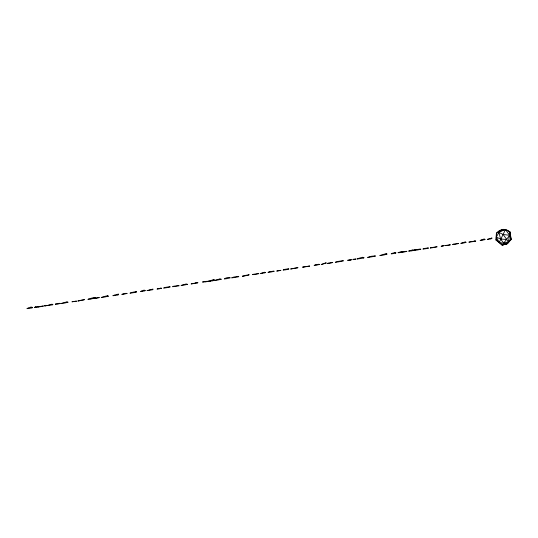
<?xml version="1.0" encoding="UTF-8"?>
<svg xmlns="http://www.w3.org/2000/svg" width="538" height="538" viewBox="0 0 538 538"><rect width="100%" height="100%" fill="white"/><g stroke="black" fill="none" stroke-linecap="round" stroke-linejoin="round"><path stroke-width="0.81" d="M499.284 242.382L496.278 237.157L496.413 233.149C499.815 228.946 506.036 228.065 510.037 232.039L511.1 239.565L507.314 243.694L502.223 245.099L496.076 240.022L496.413 233.149L505.431 229.565L509.661 235.288L511.1 239.565L505.417 244.326L502.223 245.099L496.076 240.022L496.278 237.157L498.948 232.423L503.124 229.349L505.431 229.565L499.284 242.382L505.834 243.835L507.314 243.694L508.437 241.851L510.037 232.039L505.142 229.497L499.425 230.6L498.961 232.039M149.47 290.312L152.355 289.78L152.388 289.229M197.17 283.022L197.937 282.611L195.361 283.391M411.415 250.91L414.052 250.365M414.818 250.009L414.045 250.412M414.825 249.955L412.861 249.914M509.715 240.035L508.511 242.672L505.417 244.326L507.314 243.694M443.386 245.98L444.247 245.409L442.061 246.303M501.49 243.855L502.223 245.099L509.661 235.288L503.151 234.494L498.948 232.423L500.562 239L503.629 243.028L508.437 241.851L503.151 234.494M488.894 239.255L490.898 238.845L491.483 238.112M399.579 252.692L401.577 251.905M401.254 251.797L402.303 251.898L401.274 252.329M35.024 307.413L35.75 306.741M208.334 281.105L207.412 281.414L209.854 280.917M210.069 281.179L210.506 280.903L210.015 280.917M45.676 305.934L47.209 305.402L44.701 305.631M360.252 258.61L363.587 257.998L364.091 257.702L363.775 257.527M244.232 275.96L247.406 275.436M248.697 274.985L247.298 275.496M248.818 274.918L249.188 274.716L245.53 275.369M94.749 298.092L90.364 299.209M94.923 297.998L95.448 297.709L93.693 297.655M55.744 303.909L55.333 304.374L57.6 304.138M55.912 303.815L59.382 303.291M383.076 255.173L387.01 254.239L386.842 253.721L386.062 253.714L382.666 254.588M430.635 247.796L430.292 247.964L432.929 247.675M211.481 280.345L210.519 281.031L212.039 280.91M211.716 280.231L213.29 279.632L214.292 279.847M202.927 281.899L202.544 282.087L205.059 281.851M203.048 281.838L206.249 281.32M44.573 305.692L44.19 305.887L45.474 305.961M104.507 297.084L108.508 296.162L107.506 295.725L104.076 296.559M393.164 253.66L396.055 252.914L395.053 252.517L392.908 253.102M64.271 303.136L68.138 302.255L66.941 301.919L63.679 302.692M225.328 278.301L224.353 278.946L226.875 278.671M225.59 278.18L227.487 277.527L229.37 277.615M217.924 280.022L221.34 279.235L219.84 278.98L217.305 279.599M183.909 285.14L187.601 284.32L185.993 284.091L183.229 284.736M88.716 298.92L87.896 299.478L89.927 299.276M88.992 298.805L93.356 297.696M283.909 269.572L283.129 270.103L285.799 269.807M284.158 269.464L288.005 268.852M398.389 252.497L397.918 252.699L399.317 252.732M398.544 252.436L401.113 251.804M325.342 263.324L321.912 264.366M325.577 263.223L326.31 262.914L325.221 263.062M409.142 250.903L408.624 251.118L410.985 250.977M409.31 250.836L412.599 249.962M38.716 306.714L38.393 306.842L40.088 306.747M38.817 306.667L42.32 306.115M38.857 306.842L40.007 306.378M141.783 290.897L140.553 291.556L142.308 291.401M142.072 290.776L144.029 290.164L145.368 290.594L142.664 291.347M315.073 264.884L314.084 265.449L316.29 265.221M315.335 264.777L318.879 264.252M28.245 307.971L26.9 308.651L29.153 308.422M28.581 307.844L30.928 307.124L32.112 307.292M490.898 238.845L492.102 238.072L489.351 238.63M123.942 294.158L127.163 293.425L123.592 293.761M501.591 229.921L503.124 229.349M415.255 249.854L414.334 250.365L417.199 250.042M415.524 249.753L419.768 249.121M423.648 248.63L422.902 249.081L425.329 248.818M423.89 248.543L427.683 247.978M152.355 289.78L153.122 289.168L150.721 289.531M173.209 286.344L172.577 286.734L175.617 286.377M173.431 286.263L177.802 285.611M164.635 287.561L163.613 288.086L166.625 287.736M164.931 287.453L169.221 286.788M253.243 274.34L252.638 274.562L255.597 274.346M253.445 274.272L257.588 273.647M252.86 274.642L253.223 274.602M48.985 304.898L47.6 305.537L49.657 305.335M49.314 304.777L52.758 304.279M481.423 239.847L480.078 240.479L481.974 240.298M481.759 239.733L484.079 239.074L485.189 239.471L482.357 240.237M502.223 245.099L505.834 243.835M453.581 244.111L452.552 244.615L455.061 244.346M453.864 244.01L457.804 243.425M471.86 241.811L475.747 241.024L471.053 241.609M392.579 253.216L391.16 253.855L392.807 253.714M83.746 299.881L79.328 300.769M83.928 299.814L84.493 299.626L80.747 300.265M94.722 298.139L93.921 298.57L96.154 298.341M94.97 298.059L98.636 297.514M441.866 245.933L441.099 246.343L441.873 246.33M442.075 245.859L443.621 245.476M303.055 267.043L302.692 267.164L304.985 266.888M353.399 259.276L352.8 259.625L353.654 259.598M353.58 259.215L355.961 259.013L353.863 259.572M38.016 307.077L38.521 306.694L37.815 306.64M269.04 271.892L267.971 272.383L270.701 272.08M269.35 271.784L273.432 271.152M349.418 260.237L351.482 259.733L348.308 260.136M157.91 288.65L157.002 289.081L158.717 288.926M158.185 288.563L161.662 288.213L159.066 288.879M359.028 258.22L357.003 258.993L359.7 258.691M359.478 258.072L362.383 257.298L363.675 257.467M489.008 238.737L487.388 239.376L488.598 239.296M114.695 295.012L112.859 295.718L114.95 295.51M115.119 294.878L118.656 294.125L118.004 294.945L115.388 295.449M462.31 242.759L460.79 243.378L462.7 243.196M462.687 242.645L465.229 241.986L466.164 242.362L463.097 243.136M262.013 272.921L260.553 273.506L262.147 273.365M262.356 272.813L264.609 272.255L265.53 272.578L262.51 273.311M323.802 263.586L321.179 264.481L321.731 264.393M323.93 263.452L325.463 263.082M402.316 251.932L401.563 252.288L403.702 252.073M402.558 251.858L406.19 251.313M233.519 277.151L231.663 277.85L234.555 277.521M233.969 277.016L238.341 276.344M278.112 270.957L280.917 270.338L277.998 270.627M382.141 254.743L379.815 255.557L382.525 255.254M216.922 279.713L215.328 280.305L217.466 280.09M75.69 301.408L76.598 301.119L75.939 301.166M206.41 281.744L207.197 281.354L206.484 281.327M132.092 292.423L129.988 293.143L132.395 292.887M132.583 292.289L136.538 291.488L136.632 291.932L135.939 292.248L132.899 292.813M297.359 267.837L292.45 268.704M297.514 267.796L298.012 267.655L293.903 268.294M72.321 301.71L71.937 301.818L74.392 301.509M72.448 301.677L75.724 301.186M103.552 296.707L101.252 297.467L103.955 297.164M123.242 293.856L121.796 294.373L123.545 294.219M182.812 284.851L181.037 285.463L183.397 285.214M337.38 261.569L335.335 262.255L338.718 261.851M337.871 261.434L342.8 260.681M307.218 266.552L309.666 266.061L309.269 266.061M63.188 302.827L61.103 303.506L63.733 303.217M348.14 260.184L347.622 260.325L349.155 260.278M369.855 256.794L367.575 257.399L370.669 257.043M370.05 256.633L371.711 256.303M445.901 245.449L445.175 245.637L447.401 245.496M446.143 245.389L449.728 244.837M277.722 270.701L276.7 271.071L277.816 271.004M149.174 290.029L146.961 290.594L149.019 290.379M149.322 289.888L150.983 289.572M245.005 275.496L242.436 276.229L242.786 276.263M430.467 247.924L431.913 247.48M432.128 247.52L436.668 246.72M327.992 263.21L327.178 263.479L329.229 263.277M328.254 263.149L332.033 262.584M470.609 241.703L468.86 242.161L471.328 241.892M80.209 300.379L77.949 301.045M193.229 283.439L191.111 283.95L193.586 283.58M193.741 283.331L195.617 283.008M371.489 256.256L374.831 255.933M302.881 267.124L304.34 266.794M304.542 266.801L309.135 266.061M293.304 268.408L290.796 268.993M195.307 283.001L197.19 282.679M36.833 307.158L34.593 307.332L37.586 306.626M37.088 307.124L38.01 306.983M40.014 306.68L41.278 306.573M41.554 306.452L43.477 306.048L42.61 306.102M74.641 301.562L75.744 301.307M77.923 300.977L79.039 300.876M193.794 283.627L195.61 283.27M205.321 281.905L206.464 281.636M208.549 281.327L210.082 281.078M242.611 276.202L244.044 276.075M290.715 268.966L292.147 268.792M305.53 266.808L307.534 266.438M420.265 249.477L420.635 249.397M29.59 308.355L32.072 307.877L32.206 307.353M50.081 305.275L52.63 304.784L52.852 304.333M58.017 304.071L60.384 303.398L59.624 303.318M96.591 298.274L99.402 297.595L98.824 297.534M167.177 287.655L170.237 286.882L169.47 286.808M176.168 286.297L179.154 285.745L178.132 285.604M212.342 280.863L214.144 280.486L214.359 279.921M227.352 278.603L230.251 277.81L229.585 277.662M235.113 277.433L238.374 276.841L238.811 276.552L238.455 276.397M256.108 274.272L258.859 273.627L257.904 273.647M271.206 272.006L274.232 271.253L273.627 271.179M286.277 269.733L288.953 268.993L288.24 268.886M316.721 265.16L319.552 264.42L319.047 264.293M329.666 263.21L332.74 262.571L332.208 262.584M339.37 261.75L343.466 260.836L342.962 260.722M371.307 256.942L375.524 256.048L375.006 255.96M404.125 252.013L406.923 251.36L406.372 251.327M417.737 249.962L420.864 249.202L420.037 249.141M425.793 248.751L428.598 248.052L427.905 247.991M433.467 247.594L437.165 246.808L436.789 246.74M447.804 245.436L450.393 244.844L449.889 244.837M455.551 244.272L458.632 243.526L458.006 243.452M207.957 281.414L208.71 281.387M349.908 259.82L350.924 259.894M506.641 239.497L500.562 239L496.278 237.157M504.214 243.97L506.319 244.151M474.18 241.004L475.175 241.199M496.076 240.022L497.515 240.311M45.891 305.288L46.786 305.645M186.034 284.111L187.022 284.541M160.25 288.079L161.097 288.442M219.874 279L220.748 279.471M51.574 304.172L52.59 304.764M362.43 257.325L363.547 257.978M30.969 307.151L32.031 307.85M126 293.237L126.504 293.654M144.056 290.19L144.816 290.883M213.324 279.659L214.111 280.453M66.961 301.939L67.499 302.517M484.099 239.101L484.603 239.766M395.067 252.544L395.396 253.19M107.519 295.752L107.829 296.451M465.242 242.013L465.498 242.645M264.615 272.275L264.837 272.833M386.076 253.748L386.331 254.548M511.1 239.565L510.037 232.039M135.784 291.529L135.932 292.221M117.943 294.165L118.004 294.918"/></g></svg>
